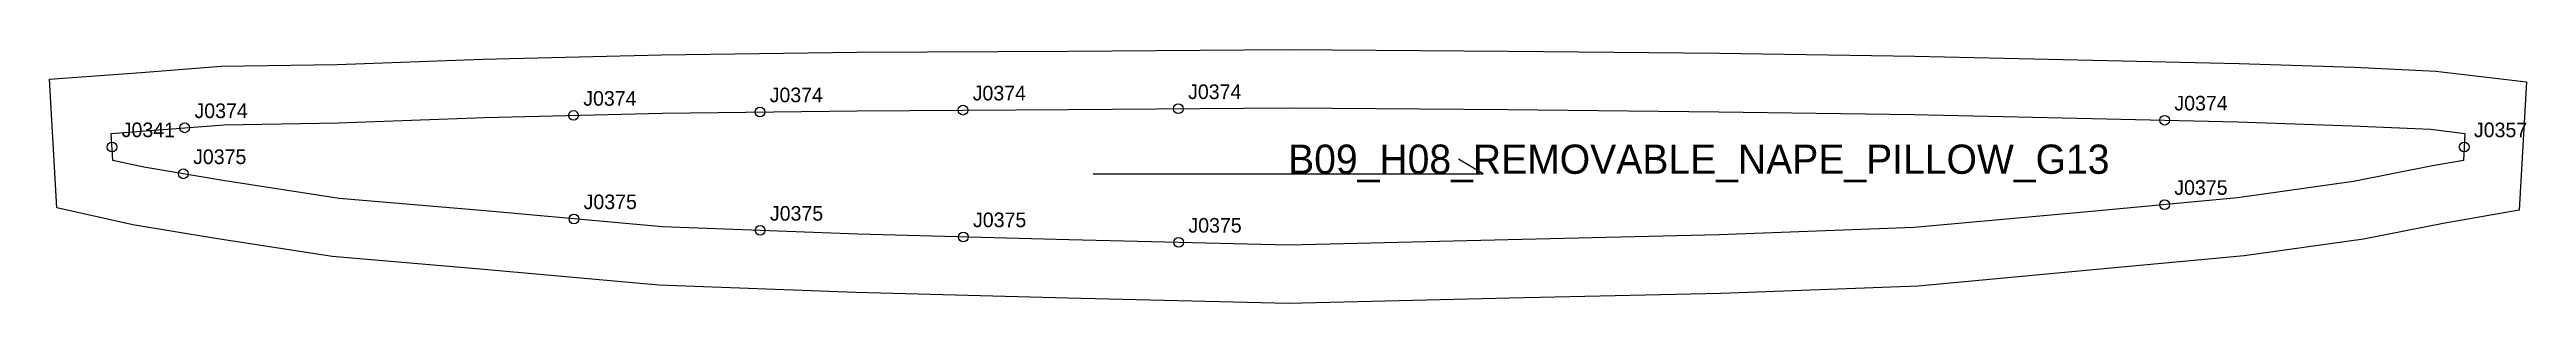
# Model space of a CAD drawing. Header units: millimetres. Extents: x -13 to 496, y -35 to 17.
import ezdxf

# ---------------------------------------------------------------- set-up
doc = ezdxf.new("R2010")
doc.units = ezdxf.units.MM
for name, color, linetype in [('CUT', 1, 'Continuous'), ('GRAIN', 3, 'Continuous'), ('LABEL', 7, 'Continuous'), ('NOTCH', 2, 'Continuous'), ('SEW', 5, 'Continuous')]:
    doc.layers.add(name, color=color, linetype=linetype)

msp = doc.modelspace()

# ---------------------------------------------------------------- linework, layer by layer
at = {"layer": 'CUT'}
msp.add_lwpolyline([(-12.66, 11.12), (6.13, 12.47), (22.58, 13.77), (46.36, 14.15), (76.27, 15.22), (112.91, 16.12), (153.02, 16.66), (196.4, 16.88), (241.56, 17.22), (286.74, 16.88), (330.12, 16.44), (370.19, 15.85), (406.74, 15.05), (436.77, 14.34), (460.43, 13.57), (477.08, 12.8), (495.71, 10.58), (494.21, -15.75), (478.62, -18.48), (462.23, -21.75), (437.79, -25.13), (407.56, -27.98), (370.83, -31.34), (330.37, -32.86), (286.96, -33.84), (241.62, -34.93), (196.25, -33.84), (152.83, -32.66), (112.41, -31.16), (75.71, -27.88), (45.33, -25.31), (21.02, -21.49), (4.41, -18.75), (-11.14, -15.3), (-12.66, 11.12)], close=True, dxfattribs=at)
at = {"layer": 'GRAIN'}
for p, q in [((201.55, -8.3), (281.55, -8.3)), ((281.55, -8.3), (276.55, -5.3))]:
    msp.add_line(p, q, dxfattribs=at)
at = {"layer": 'NOTCH'}
for centre in [(133.14, 4.39), (174.81, 4.77), (219.02, 5.05), (15.09, 1.14), (94.88, 3.68), (421.45, 2.7), (0.16, -2.78), (482.93, -2.79), (14.81, -8.3), (421.43, -14.62), (94.96, -17.56), (133.19, -19.92), (174.88, -21.26), (219.09, -22.38)]:
    msp.add_circle(centre, 1, dxfattribs=at)
at = {"layer": 'SEW'}
msp.add_lwpolyline([(0, 0), (7.03, 0.51), (23.15, 1.78), (46.67, 2.15), (76.63, 3.23), (113.14, 4.13), (153.13, 4.66), (196.48, 4.88), (241.56, 5.22), (286.63, 4.88), (329.97, 4.44), (369.97, 3.85), (406.47, 3.05), (436.43, 2.35), (459.96, 1.58), (476.09, 0.84), (483.09, 0), (482.77, -5.57), (476.41, -6.68), (460.23, -9.91), (436.41, -13.21), (406.45, -16.03), (370.06, -19.36), (330.01, -20.86), (286.68, -21.85), (241.62, -22.92), (196.55, -21.85), (153.22, -20.67), (113.16, -19.18), (76.75, -15.93), (46.77, -13.39), (22.93, -9.65), (6.69, -6.96), (0.32, -5.55)], close=True, dxfattribs=at)

# ---------------------------------------------------------------- texts
at = {"layer": 'LABEL'}
for s, height, p in [('J0374', 3, (17.09, 3.14)), ('J0374', 3, (96.88, 5.68)), ('J0374', 3, (135.14, 6.39)), ('J0374', 3, (176.81, 6.77)), ('J0374', 3, (221.02, 7.05)), ('J0374', 3, (423.45, 4.7)), ('J0341', 3, (2.16, -0.78)), ('J0357', 3, (484.93, -0.79)), ('J0375', 3, (16.81, -6.3)), ('B09_H08_REMOVABLE_NAPE_PILLOW_G13', 6, (241.55, -8.3)), ('J0375', 3, (423.43, -12.62)), ('J0375', 3, (96.96, -15.56)), ('J0375', 3, (135.19, -17.92)), ('J0375', 3, (176.88, -19.26)), ('J0375', 3, (221.09, -20.38))]:
    msp.add_text(s, height=height, dxfattribs=at).set_placement(p)

doc.saveas('drawing.dxf')
